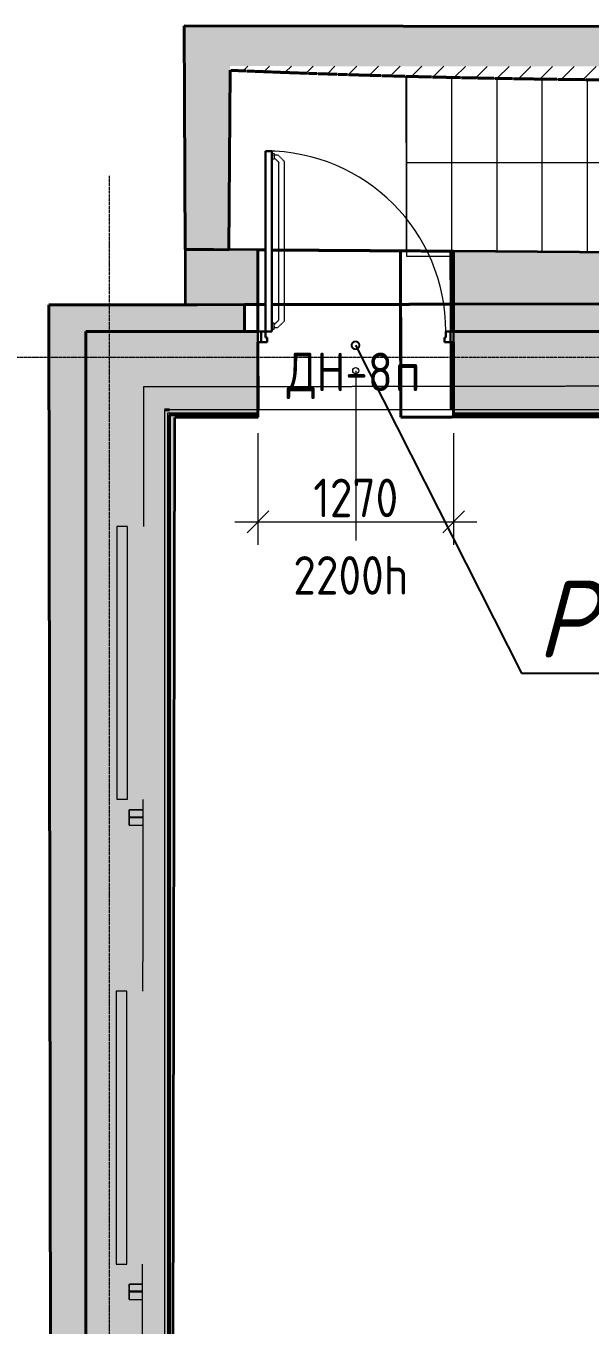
# Model space of a CAD drawing. Header units: millimetres. Extents: x 749182 to 2267578, y 70462 to 311449.
# Drawn here: x 1976262 to 1979924, y 247151 to 255578 of the extents above; entities that cross this region are included whole.
import ezdxf
from ezdxf import colors
from ezdxf.entities.mleader import LeaderData, LeaderLine
from ezdxf.math import Vec2, Vec3

# ---------------------------------------------------------------- set-up
doc = ezdxf.new("R2010")
doc.units = ezdxf.units.MM
for name, pattern in [('ADSK_Линия сетки', [25, 20, -2.5, 0, -2.5]), ('ADSK_Сверху', [4.5, 3, -1.5]), ('ADSK_Снесено', [4.5, 3, -1.5]), ('осеваяX2', [4, 2.5, -0.5, 0.5, -0.5])]:
    doc.linetypes.add(name, pattern=pattern)
doc.layers.get('Defpoints').update_dxf_attribs({"color": 255})
for name, color, linetype, lineweight in [('Витраж', 7, 'Continuous', 9), ('Двери', 7, 'Continuous', 20), ('Каркас', 7, 'Continuous', 9), ('Лестницы', 7, 'Continuous', 18), ('Марки дверей', 7, 'Continuous', 20), ('Оси', 165, 'осеваяX2', 13), ('Перекрытие', 7, 'Continuous', 18), ('Размер', 7, 'Continuous', 13), ('размеры', 7, 'Continuous', 9), ('Стены', 184, 'Continuous', 40), ('Стены внутренние', 7, 'Continuous', 18), ('Стены наружные', 7, 'Continuous', 18), ('Стены разрез', 7, 'Continuous', 35), ('Стены штриховка', 7, 'Continuous', 18), ('Стрелки вверх', 7, 'Continuous', 18)]:
    doc.layers.add(name, color=color, linetype=linetype, lineweight=lineweight)
doc.styles.add('GOST 2.304_new', font='isocpeur.ttf', dxfattribs={"width": 0.9, "oblique": 15})
doc.styles.add('GOST Common', font='GOST_Common.ttf', dxfattribs={"width": 0.9, "height": 350})
doc.styles.add('GOST Common_1', font='GOST_Common.ttf', dxfattribs={"width": 0.9, "height": 250})
doc.dimstyles.new('ADSK_Основной_2_5_мм_Округление_до_1_мм', dxfattribs={"dimscale": 304.8, "dimtxt": 251.428749, "dimasz": 0.463911, "dimexe": 0.492126, "dimexo": 0.492126, "dimgap": 0.098425, "dimtad": 1, "dimdec": 0, "dimdsep": 46, "dimtxsty": 'GOST Common_1', "dimblk1": 'OBLIQUE', "dimblk2": 'OBLIQUE', "dimsah": 1, "dimcen": 0.09, "dimdle": 0.492126, "dimazin": 2, "dimtfac": 1, "dimtdec": 4, "dimtix": 1, "dimtmove": 0, "dimatfit": 3, "dimfxl": 0, "dimtvp": 1, "dimtolj": 1, "dimtzin": 0, "dimlwd": 20, "dimlwe": 20, "dimarcsym": 0})
pattern_1 = [(0, (1958195.05, 210071.62), (406.4, 101.6), [33.528, -271.272, 33.528, -271.272, -1625.6]), (0, (1958195.05, 210071.62), (406.4, 101.6), [-609.6, 33.528, -576.072, 33.528, -271.272, -711.2]), (0, (1958195.05, 210071.62), (406.4, 101.6), [-1524, 33.528, -169.672, 33.528, -474.472]), (120, (1958347.45, 210122.42), (-291.18818, 301.15272), [33.528, -271.272, 33.528, -271.272, -1625.6]), (120, (1958347.45, 210122.42), (-291.18818, 301.15272), [-609.6, 33.528, -576.072, 33.528, -271.272, -711.2]), (120, (1958347.45, 210122.42), (-291.18818, 301.15272), [-1524, 33.528, -169.672, 33.528, -474.472]), (240, (1958398.25, 210325.62), (-115.21182, -402.75272), [33.528, -271.272, 33.528, -271.272, -1625.6]), (240, (1958398.25, 210325.62), (-115.21182, -402.75272), [-609.6, 33.528, -576.072, 33.528, -271.272, -711.2]), (240, (1958398.25, 210325.62), (-115.21182, -402.75272), [-1524, 33.528, -169.672, 33.528, -474.472])]

# ---------------------------------------------------------------- blocks, each defined once
blk = doc.blocks.new('Типовая двутавровая балка _АСТО 20-93_ Балки - 100х200мм-836994-00 План подвала')
at = {"layer": 'Каркас', "color": 253, "linetype": 'ADSK_Сверху', "true_color": 0xaaaaaa}
for p, q in [((-6151.7, 50), (-6151.7, -50)), ((-6151.7, 50), (-6061, 50)), ((-6061.2, 3), (-6151.7, 3)), ((-6061.2, -3), (-6151.7, -3)), ((-6151.7, -50), (-6061.4, -50))]:
    blk.add_line(p, q, dxfattribs=at)
at = {"layer": 'Каркас', "color": 9, "linetype": 'ADSK_Сверху', "true_color": 0xb9b9b9}
for p, q in [((-6151.7, 3.4), (-6151.7, 50)), ((-6151.7, 50), (-6061, 50)), ((-6151.7, -50), (-6151.7, -3.4)), ((-6151.7, -50), (-6061.4, -50))]:
    blk.add_line(p, q, dxfattribs=at)
at = {"layer": 'Каркас', "color": 253, "linetype": 'ADSK_Сверху', "true_color": 0xb2b2b2}
for p, q in [((-6151.7, 50), (-6151.7, 15)), ((-6151.7, 15), (-6151.7, 50)), ((-6061, 50), (-6151.7, 50)), ((-6151.7, 50), (-6061, 50)), ((-6151.7, 11.9), (-6151.7, 15)), ((-6151.7, 3), (-6151.7, 15)), ((-6151.7, 9), (-6151.7, 11.9)), ((-6151.7, 3), (-6151.7, 9)), ((-6151.7, -3), (-6151.7, 3)), ((-6151.7, -15), (-6151.7, -3)), ((-6151.7, -15), (-6151.7, -3)), ((-6151.7, -50), (-6151.7, -15)), ((-6151.7, -15), (-6151.7, -50)), ((-6151.7, -50), (-6061.4, -50)), ((-6151.7, -50), (-6061.4, -50))]:
    blk.add_line(p, q, dxfattribs=at)
blk = doc.blocks.new('Типовая двутавровая балка _АСТО 20-93_ Балки - 100х200мм-V3-00 План подвала')
at = {"layer": 'Каркас', "color": 253, "linetype": 'ADSK_Сверху', "true_color": 0xaaaaaa}
for p, q in [((-6151.7, 50), (-6151.7, -50)), ((-6151.7, 50), (-6066, 50)), ((-6066.2, 3), (-6151.7, 3)), ((-6066.2, -3), (-6151.7, -3)), ((-6151.7, -50), (-6066.4, -50))]:
    blk.add_line(p, q, dxfattribs=at)
at = {"layer": 'Каркас', "color": 9, "linetype": 'ADSK_Сверху', "true_color": 0xb9b9b9}
for p, q in [((-6151.7, 3.4), (-6151.7, 50)), ((-6151.7, 50), (-6066, 50)), ((-6151.7, -50), (-6151.7, -3.4)), ((-6151.7, -50), (-6066.4, -50))]:
    blk.add_line(p, q, dxfattribs=at)
at = {"layer": 'Каркас', "color": 253, "linetype": 'ADSK_Сверху', "true_color": 0xb2b2b2}
for p, q in [((-6151.7, 50), (-6151.7, 15)), ((-6151.7, 15), (-6151.7, 50)), ((-6066, 50), (-6151.7, 50)), ((-6151.7, 50), (-6066, 50)), ((-6151.7, 3), (-6151.7, 15)), ((-6151.7, 3), (-6151.7, 15)), ((-6151.7, -3), (-6151.7, 3)), ((-6151.7, -15), (-6151.7, -3)), ((-6151.7, -15), (-6151.7, -3)), ((-6151.7, -50), (-6151.7, -15)), ((-6151.7, -15), (-6151.7, -50)), ((-6151.7, -50), (-6066.4, -50)), ((-6151.7, -50), (-6066.4, -50))]:
    blk.add_line(p, q, dxfattribs=at)
blk = doc.blocks.new('Прямоугольный импост - 70х20_60мм-1239061-00 План подвала')
at = {"layer": 'Витраж', "color": 161, "linetype": 'ADSK_Сверху', "true_color": 0xaaaaff}
for p, q in [((18656.6, 22717.1), (18656.6, 22247.1)), ((18726.6, 22247.1), (18726.6, 22717.1)), ((18656.6, 22247.1), (18726.6, 22247.1))]:
    blk.add_line(p, q, dxfattribs=at)
blk = doc.blocks.new('Прямоугольный импост - 70х20_60мм-1441796-00 План подвала')
at = {"layer": 'Витраж', "color": 161, "linetype": 'ADSK_Сверху', "true_color": 0xaaaaff}
for p, q in [((18726.6, 24017.1), (18656.6, 24017.1)), ((18656.6, 24017.1), (18656.6, 23517.1)), ((18726.6, 23517.1), (18726.6, 24017.1))]:
    blk.add_line(p, q, dxfattribs=at)
blk = doc.blocks.new('Прямоугольный импост - 70х20_60мм-1239063-00 План подвала')
at = {"layer": 'Витраж', "color": 161, "linetype": 'ADSK_Сверху', "true_color": 0xaaaaff}
for p, q in [((18656.6, 23517.1), (18656.6, 22717.1)), ((18726.6, 22717.1), (18726.6, 23517.1))]:
    blk.add_line(p, q, dxfattribs=at)
blk = doc.blocks.new('Существующие стены подвал - Существующие стены подвал-614279-00 План подвала')
at = {"layer": 'Стены', "true_color": 0xc0c0c0}
h = blk.add_hatch(color=9, dxfattribs=at)
h.paths.add_polyline_path([(19101.1, 43698.3), (19572.1, 43699), (19570.9, 44053.5), (19179, 44055.6), (19099.6, 44055.3), (19101.1, 43699)])
h.paths.add_polyline_path([(20842.1, 43701), (25814.7, 43709), (25814.2, 44012.3), (20841.6, 44045.1), (20841.6, 44012.3)])
at = {"layer": 'Стены'}
for p, q in [((19570.9, 44053.5), (19622.7, 44053.2)), ((19570.9, 44053.5), (19572.1, 43699)), ((19622.7, 44053.2), (19570.9, 44053.5)), ((19662.7, 44052.9), (20536.6, 44047.2)), ((20536.6, 44047.2), (19662.7, 44052.9)), ((20537.1, 44047.2), (20841.6, 44045.1)), ((20825.6, 44045.3), (20537.1, 44047.2)), ((20825.7, 44012.3), (20825.6, 44045.3)), ((20826.1, 43701), (20825.7, 44012.3)), ((19486.1, 43698.9), (19572.1, 43699)), ((19622.7, 43699.1), (19572.1, 43699)), ((19572.1, 43699), (19622.7, 43699.1)), ((20498.9, 43700.5), (19662.7, 43699.2)), ((19662.7, 43699.2), (20498.9, 43700.5)), ((20842.1, 43701), (20498.9, 43700.5)), ((20498.9, 43700.5), (20826.1, 43701))]:
    blk.add_line(p, q, dxfattribs=at)
at = {"layer": 'Стены разрез'}
for p, q in [((19229.6, 44055.8), (19099.6, 44055.3)), ((19099.6, 44055.3), (19101.1, 43698.3)), ((19570.9, 44053.5), (19229.6, 44055.8)), ((19572.1, 43699), (19570.9, 44053.5)), ((25814.2, 44012.3), (20841.6, 44045.1)), ((20841.6, 44045.1), (20842.1, 43701)), ((19101.1, 43698.3), (19572.1, 43699)), ((20842.1, 43701), (25814.7, 43709))]:
    blk.add_line(p, q, dxfattribs=at)
blk = doc.blocks.new('Существующие стены 1 эт - Существующие стены 1 эт-653793-00 План подвала')
at = {"layer": 'Стены', "true_color": 0xc0c0c0, "transparency": 33554534}
h = blk.add_hatch(color=9, dxfattribs=at)
h.paths.add_polyline_path([(18455.8, 21072.6), (18455.8, 22479.3), (18215, 22479.7), (18211.8, 21073), (18230.1, 21073)])
h.paths.add_polyline_path([(31559.9, 21112.7), (31502.4, 33829.4), (31501.6, 36509.1), (31317, 36509.1), (31317, 21113.3)])
h.paths.add_polyline_path([(30775, 21553), (30775, 22089.6), (30773.8, 22089.6)])
h.paths.add_polyline_path([(18997.8, 42983.1), (18997.8, 42985.1), (18995.9, 42985.1)])
h.paths.add_polyline_path([(19000.8, 23747.9), (19000.8, 23749.9), (19032.3, 42966.8), (19574.5, 42967.7), (19574.3, 43015.1), (19572.7, 43015.1), (19572.1, 42983.1), (18997.8, 42983.1), (18997.8, 23747.9)])
h.paths.add_polyline_path([(18455.8, 23749.3), (18455.8, 43525.1), (19486.4, 43525.1), (19485.6, 43698.9), (18216.3, 43696.8), (18235.6, 30592.8), (18218.2, 23749.9), (18288.2, 23749.7)])
h.paths.add_polyline_path([(30768.8, 24198.6), (30775, 24199), (30775, 25126.6), (30766.6, 25126.5), (30768.8, 24199)])
h.paths.add_polyline_path([(30761.5, 27308.6), (30775, 27309), (30775, 28122.6), (30759.6, 28122.5), (30761.5, 27309)])
h.paths.add_polyline_path([(30754.6, 30234.6), (30775, 30235.1), (30775, 31221.7), (30752.3, 31221.6)])
h.paths.add_polyline_path([(30749.7, 33271.6), (30775, 33272), (30775, 34245.6), (30749.8, 34245.6), (30749.7, 33272)])
h.paths.add_polyline_path([(30775, 36307.6), (30775, 37274.6), (30750.1, 37274.6), (30750, 36307.6)])
h.paths.add_polyline_path([(30775, 39531.6), (30775, 40597.6), (30750.4, 40597.6), (30750.4, 39531.6), (30755.1, 39531.6)])
h.paths.add_polyline_path([(30775, 42002.6), (30775, 42983.1), (30750.7, 42983.1), (30750.7, 42002.6)])
h.paths.add_polyline_path([(20843.2, 42969.7), (29470.3, 42983.1), (20843.2, 42983.1)])
h.paths.add_polyline_path([(30775, 42983.1), (30777, 42983.1), (30777, 42985.1)])
h.paths.add_polyline_path([(31501.3, 43512.6), (31501.3, 43512.6), (31501.3, 43718), (20842.1, 43700.5), (20843.2, 43525.1), (31317, 43525.1), (31317, 43512.6)])
at = {"layer": 'Стены'}
for p, q in [((18216.3, 43696.8), (19101.1, 43698.3)), ((18235.6, 30592.8), (18216.3, 43696.8)), ((19101.1, 43698.3), (19179, 43698.4)), ((19179, 43698.4), (19486.1, 43698.9)), ((19572.1, 43699), (19486.1, 43698.9)), ((19486.1, 43698.9), (19572.1, 43699)), ((19486.1, 43698.9), (19572.1, 43699)), ((19486.1, 43698.9), (19486.4, 43525.1)), ((19486.3, 43582.7), (19486.1, 43698.9)), ((19622.7, 43699.1), (19572.1, 43699)), ((19572.1, 43699), (19622.7, 43699.1)), ((19572.1, 43699), (19622.7, 43699.1)), ((19572.1, 43699), (19622.7, 43699.1)), ((19572.1, 43699), (19572.7, 43525.1)), ((20498.9, 43700.5), (19662.7, 43699.2)), ((19662.7, 43699.2), (20498.9, 43700.5)), ((19662.7, 43699.2), (20498.9, 43700.5)), ((19662.7, 43699.2), (20498.9, 43700.5)), ((20826.1, 43701), (20498.9, 43700.5)), ((20498.9, 43700.5), (20826.1, 43701)), ((20498.9, 43700.5), (20826.1, 43701)), ((20498.9, 43700.5), (20842.1, 43701)), ((20499.5, 43534.6), (20498.9, 43700.5)), ((20501.3, 42969.1), (20498.9, 43700.5)), ((20826.4, 43525.1), (20826.1, 43701)), ((20826.1, 43701), (20826.4, 43525.1)), ((20826.1, 43701), (20842.1, 43701)), ((20842.1, 43701), (26567.7, 43710.2)), ((20842.4, 43525.1), (20842.1, 43701)), ((19486.4, 43525.1), (19486.3, 43582.7)), ((20501.2, 43015.1), (20499.5, 43534.6)), ((19572.9, 43455.1), (19574.3, 43015.1)), ((20827.2, 43015.1), (20826.5, 43455.1)), ((20826.5, 43455.1), (20827.2, 43015.1)), ((20842.7, 43335.3), (20842.5, 43455.1)), ((20843.2, 42969.7), (20843.2, 42983.1)), ((20843.2, 42969.7), (20501.3, 42969.1))]:
    blk.add_line(p, q, dxfattribs=at)
at = {"layer": 'Стены разрез'}
for p, q in [((19572.1, 43699), (18216.3, 43696.8)), ((18216.3, 43696.8), (18235.6, 30592.8)), ((19572.7, 43525.1), (19572.1, 43699)), ((31501.3, 43718), (20842.1, 43701)), ((20842.1, 43701), (20842.4, 43525.1)), ((19574.5, 42967.7), (19572.9, 43455.1)), ((20842.5, 43455.1), (20843.2, 42969.7)), ((20843.2, 42969.7), (30750.7, 42985.1)), ((19000.8, 23747.9), (19032.3, 42966.8)), ((19032.3, 42966.8), (19574.5, 42967.7))]:
    blk.add_line(p, q, dxfattribs=at)
blk = doc.blocks.new('Новые проёмы подвал - Новые проёмы подвал-999150-00 План подвала')
at = {"layer": 'Стены', "color": 0, "linetype": 'ADSK_Снесено'}
for p, q in [((19572.1, 43699), (19570.9, 44053.5)), ((19570.9, 44053.5), (19622.7, 44053.2)), ((19570.9, 44053.5), (19622.7, 44053.2)), ((19662.7, 44052.9), (20536.6, 44047.2)), ((19662.7, 44052.9), (20497.8, 44047.4)), ((20498.9, 43700.5), (20497.8, 44047.4)), ((20537.1, 44047.2), (20841.6, 44045.1)), ((19622.7, 43699.1), (19572.1, 43699)), ((19622.7, 43699.1), (19572.1, 43699)), ((20498.9, 43700.5), (19662.7, 43699.2)), ((20498.9, 43700.5), (19662.7, 43699.2)), ((20498.9, 43700.5), (20842.1, 43701)), ((20842.1, 43701), (20498.9, 43700.5)), ((20501.3, 42969.1), (20498.9, 43700.5)), ((20842.1, 43701), (20842.4, 43525.1)), ((20842.5, 43455.1), (20842.7, 43335.3)), ((20843.2, 42983.1), (20843.2, 42969.7)), ((20843.2, 42969.7), (20501.3, 42969.1))]:
    blk.add_line(p, q, dxfattribs=at)
at = {"layer": 'Стены разрез', "color": 0, "linetype": 'ADSK_Снесено'}
for p, q in [((20537.1, 44047.2), (20497.8, 44047.4)), ((20497.8, 44047.4), (20498.9, 43700.5)), ((20841.6, 44045.1), (20537.1, 44047.2)), ((20842.1, 43701), (20841.6, 44045.1)), ((20842.1, 43701), (20498.9, 43700.5)), ((20498.9, 43700.5), (20842.1, 43701)), ((20498.9, 43700.5), (20501.3, 42969.1)), ((20842.4, 43525.1), (20842.1, 43701)), ((20843.2, 42969.7), (20842.5, 43455.1)), ((20501.3, 42969.1), (20843.2, 42969.7))]:
    blk.add_line(p, q, dxfattribs=at)
blk = doc.blocks.new('AC_Дверь_Однопольная_Стальная - ДН-8п 1270х2200h-1983116-00 План подвала')
at = {"layer": 'Двери', "color": 5, "linetype": 'Continuous', "lineweight": 30, "true_color": 0x0000ff}
for p, q in [((-585, 1425), (-545, 1425)), ((-585, 255), (-585, 1425)), ((-545, 1425), (-545, 255)), ((-635, 255), (-615, 255)), ((-635, 185), (-635, 255)), ((-615, 255), (-585, 255)), ((-615, 185), (-615, 255)), ((-615, 255), (-615, 185)), ((-545, 255), (-585, 255)), ((-585, 255), (-585, 215)), ((585, 255), (615, 255)), ((585, 215), (585, 255)), ((615, 255), (615, 185)), ((615, 255), (635, 255)), ((615, 185), (615, 255)), ((635, 255), (635, 185)), ((-615, 185), (-635, 185)), ((-575, 185), (-615, 185)), ((-585, 215), (-575, 215)), ((-575, 215), (-575, 185)), ((575, 215), (585, 215)), ((575, 185), (575, 215)), ((615, 185), (575, 185)), ((635, 185), (615, 185))]:
    blk.add_line(p, q, dxfattribs=at)
at = {"layer": 'Двери', "color": 5, "linetype": 'ADSK_Сверху', "lineweight": 9, "true_color": 0x0000ff}
for p, q in [((-545, 1410), (-529, 1410)), ((-529, 1371.5), (-545, 1371.5)), ((-529, 1410), (-529, 1371.5)), ((-529, 1390.8), (-529, 1399.5)), ((-529, 1399.5), (-505.3, 1399.5)), ((-529, 1380.7), (-498.9, 1350.6)), ((-505.3, 1399.5), (-462.5, 1356.7)), ((-498.9, 329.4), (-498.9, 1350.6)), ((-462.5, 323.4), (-462.5, 1356.7)), ((-529, 308.5), (-545, 308.5)), ((-545, 270), (-529, 270)), ((-529, 299.3), (-498.9, 329.4)), ((-529, 270), (-529, 308.5)), ((-529, 289.3), (-529, 280.6)), ((-529, 280.6), (-505.3, 280.6)), ((-505.3, 280.6), (-462.5, 323.4))]:
    blk.add_line(p, q, dxfattribs=at)
at = {"layer": 'Двери', "color": 5, "linetype": 'Continuous', "true_color": 0x0000ff}
blk.add_arc((-585, 255), 1170, 0, 90, dxfattribs=at)
blk = doc.blocks.new('ADSK_Марка_Дверь - Типоразмер_ADSK_Марка-58376-00 План подвала')
at = {"layer": 'Марки дверей', "lineweight": 9}
blk.add_circle((0, 0), 0.2, dxfattribs=at)
blk = doc.blocks.new('_Oblique')
at = {"color": 0, "linetype": 'ByBlock', "lineweight": -2}
blk.add_line((-0.5, -0.5), (0.5, 0.5), dxfattribs=at)
blk = doc.blocks.new('*D1851')
at = {"layer": 'Defpoints', "color": 0, "lineweight": 20, "transparency": 16777216}
for p in [(1977767.7, 253086.7), (1979037.7, 253086.7), (1979037.7, 252361.3)]:
    blk.add_point(p, dxfattribs=at)
at = {"layer": 'размеры', "color": 0, "lineweight": 20, "transparency": 16777216}
for p, q in [((1977767.7, 252936.7), (1977767.7, 252211.3)), ((1979037.7, 252936.7), (1979037.7, 252211.3)), ((1977617.7, 252361.3), (1979187.7, 252361.3))]:
    blk.add_line(p, q, dxfattribs=at)
at = {"layer": 'размеры', "color": 0, "lineweight": 20, "transparency": 16777216, "xscale": 141.4, "yscale": 141.4, "zscale": 141.4, "rotation": 180}
blk.add_blockref('_Oblique', (1977767.7, 252361.3), dxfattribs=at)
at = {"layer": 'размеры', "color": 0, "lineweight": 20, "transparency": 16777216, "xscale": 141.4, "yscale": 141.4, "zscale": 141.4}
blk.add_blockref('_Oblique', (1979037.7, 252361.3), dxfattribs=at)
at = {"layer": 'размеры', "color": 0, "lineweight": 20, "transparency": 16777216, "insert": (1978402.7, 252516.3), "char_height": 250, "width": 726.16, "attachment_point": 5, "style": 'GOST Common_1'}
blk.add_mtext('\\A1;1270', dxfattribs=at)
blk = doc.blocks.new('_DotSmall')
at = {"color": 0, "linetype": 'ByBlock', "lineweight": 35, "const_width": 0.5}
blk.add_lwpolyline([(-0.0625, 0, 1), (0.0625, 0, 1)], format="xyb", close=True, dxfattribs=at)

msp = doc.modelspace()

# ---------------------------------------------------------------- hatches: boundary and pattern name
at = {"layer": 'Стены внутренние', "lineweight": 9}
h = msp.add_hatch(dxfattribs=at)
h.set_pattern_fill('FP_2', color=0, style=0, pattern_type=2)
h.set_pattern_definition(pattern_1)
h.paths.add_polyline_path([(1977180.8814, 231143.2348), (1977180.8814, 232549.564), (1977160.8814, 232549.5313), (1977160.8814, 231143.2702), (1977176.4602, 231143.2426)])
h.paths.add_polyline_path([(1977180.8814, 233819.5681), (1977180.8814, 253086.7432), (1977160.8814, 253086.7432), (1977160.8814, 233819.6188)])
h = msp.add_hatch(dxfattribs=at)
h.set_pattern_fill('FP_2', color=0, style=0, pattern_type=2)
h.set_pattern_definition(pattern_1)
h.paths.add_polyline_path([(1979038.2894, 253066.7432), (1989002.062, 253066.7432), (1989002.062, 253086.7432), (1979037.7181, 253086.7432), (1979038.2496, 253066.7432)])
h.paths.add_polyline_path([(1977192.8814, 253066.7432), (1977767.7181, 253066.7432), (1977767.1489, 253086.7432), (1977180.8814, 253086.7432), (1977180.8814, 253066.7432), (1977190.8814, 253066.7432)])
at = {"layer": 'Стены наружные'}
for points in [[(1977294.632, 254126.8662), (1977554.6298, 254127.9415), (1977548.6343, 255577.6936), (1977288.631, 255577.9611)], [(1984129.7682, 255310.9244), (1984129.7722, 255310.9328), (1984129.9059, 255570.9242), (1977548.6343, 255577.6936), (1977549.7096, 255317.6924), (1984129.5847, 255310.9244)], [(1977579.1316, 254126.3841), (1977586.8928, 255317.6539), (1977549.7097, 255317.6539), (1977554.6298, 254127.9415), (1977529.1327, 254126.7141), (1977579.0717, 254126.3845)]]:
    msp.add_hatch(color=0, dxfattribs=at).paths.add_polyline_path(points)
at = {"layer": 'Стены наружные', "linetype": 'ADSK_Снесено', "lineweight": 9}
h = msp.add_hatch(dxfattribs=at)
h.set_pattern_fill('FP_1', color=0, style=0, pattern_type=2)
h.set_pattern_definition([(45, (1958195.05, 210071.62), (-70.71068, 70.71068), [])])
h.paths.add_polyline_path([(1980391.0139, 255226.1371), (1981364.785, 255229.1256), (1982260.9053, 255242.8158), (1983195.5408, 255268.9824), (1984129.7682, 255307.0288), (1984129.5847, 255310.9244), (1977587.0755, 255317.6539), (1977587.0755, 255290.2549), (1978590.9856, 255255.4102), (1979456.0603, 255235.6278), (1980224.5847, 255227.8265)])
h.paths.add_polyline_path([(1981516.7015, 255233.6119), (1980273.0521, 255234.8911), (1980273.0932, 255274.8911), (1981498.0402, 255273.6311), (1981512.4097, 255242.8158)])
h.paths.add_polyline_path([(1980250.991, 255234.9138), (1979962.6182, 255235.2104), (1979962.6593, 255275.2104), (1980251.0322, 255274.9138), (1980251.0108, 255254.1568)])
at = {"layer": 'Стены наружные'}
h = msp.add_hatch(color=0, dxfattribs=at)
h.paths.add_polyline_path([(1977682.2622, 253086.7432), (1977767.7181, 253086.7432), (1977767.1489, 253596.7432), (1976650.8814, 253596.7432), (1976650.8814, 253086.7432), (1977681.1942, 253086.7432)])
h.paths.add_polyline_path([(1988945.7219, 253086.7432), (1989002.062, 253086.7432), (1989002.062, 253596.7432), (1979037.7181, 253596.7432), (1979038.2183, 253086.7432), (1988776.0865, 253086.7432)])
h = msp.add_hatch(color=0, dxfattribs=at)
h.paths.add_polyline_path([(1976650.8814, 230480.2478), (1977160.8814, 230724.0895), (1977160.8814, 232549.6147), (1976650.8814, 232550.9079), (1976650.8814, 230996.2243)])
h.paths.add_polyline_path([(1977160.8814, 233819.6188), (1977160.8814, 253086.7432), (1976650.8814, 253086.7432), (1976650.8814, 233820.9119)])

# ---------------------------------------------------------------- linework, layer by layer
at = {"layer": 'Лестницы', "color": 0, "linetype": 'ADSK_Снесено'}
for p, q in [((1978731.6654, 255252.1931), (1978731.6654, 254118.7774)), ((1978731.6654, 255252.1931), (1978731.6654, 254118.7774)), ((1979024.8654, 255245.4883), (1979024.8654, 254116.8423)), ((1979024.8654, 255245.4883), (1979024.8654, 254116.8423)), ((1979318.0654, 255238.7834), (1979318.0654, 254114.9071)), ((1979318.0654, 255238.7834), (1979318.0654, 254114.9071)), ((1979611.2654, 255234.0523), (1979611.2654, 254112.972)), ((1979611.2654, 255234.0523), (1979611.2654, 254112.972)), ((1979904.4654, 255231.076), (1979904.4654, 254111.0369)), ((1979904.4654, 255231.076), (1979904.4654, 254111.0369)), ((1978731.6654, 254118.7774), (1978731.6654, 254083.9451)), ((1978731.6654, 254118.7774), (1978731.6654, 254083.9451)), ((1978731.6654, 254083.9451), (1979024.8654, 254083.9451)), ((1979024.8654, 254116.8423), (1979024.8654, 254083.9451)), ((1979024.8654, 254116.8423), (1979024.8654, 254083.9451)), ((1979024.8654, 254083.9451), (1979036.6606, 254083.9451))]:
    msp.add_line(p, q, dxfattribs=at)
at = {"layer": 'Марки дверей', "color": 0}
msp.add_line((1978402.7181, 253341.7432), (1978402.2607, 252239.3292), dxfattribs=at)
at = {"layer": 'Оси', "linetype": 'ADSK_Линия сетки'}
for p, q in [((1976804.9564, 214656.6284), (1976804.9564, 254606.4029)), ((1947108.8213, 253428.4045), (2015336.7643, 253428.4045))]:
    msp.add_line(p, q, dxfattribs=at)
at = {"layer": 'Перекрытие', "linetype": 'ADSK_Снесено'}
msp.add_line((1978732.1303, 254118.7743), (1978730.3231, 255251.1916), dxfattribs=at)
at = {"layer": 'Перекрытие', "linetype": 'ADSK_Сверху'}
for p, q in [((1977027.6638, 253238.1266), (1989145.4862, 253257.0555)), ((1977026.1801, 252331.801), (1977027.6638, 253238.1266)), ((1977021.2427, 249315.7845), (1977023.2825, 250561.801)), ((1977016.2612, 246272.7715), (1977018.3452, 247545.7845))]:
    msp.add_line(p, q, dxfattribs=at)
at = {"layer": 'Перекрытие'}
msp.add_line((1979037.7181, 253086.7432), (1977767.7181, 253086.7432), dxfattribs=at)
at = {"layer": 'Перекрытие', "color": 0, "linetype": 'ADSK_Снесено'}
for start, end in [(267.597369084, 268.25009841), (268.380086262, 268.488687127)]:
    msp.add_arc((1980670.0417, 328771.3205), 73545.7127, start, end, dxfattribs=at)
at = {"layer": 'Стены внутренние', "color": 0}
for p, q in [((1977160.8814, 253086.7432), (1977160.8814, 233819.6188)), ((1989002.062, 253086.7432), (1979037.7181, 253086.7432))]:
    msp.add_line(p, q, dxfattribs=at)
at = {"layer": 'Стены внутренние', "color": 0, "lineweight": 40}
for p, q in [((1977192.8814, 253086.7432), (1977180.8814, 253086.7432)), ((1977767.7181, 253054.7432), (1977767.7181, 253086.7432)), ((1979037.7181, 253086.7432), (1979037.7181, 253054.7432)), ((1977192.8814, 233819.5377), (1977192.8814, 253054.7432)), ((1977192.8814, 253054.7432), (1977767.7181, 253054.7432)), ((1979037.7181, 253054.7432), (1988970.062, 253054.7432))]:
    msp.add_line(p, q, dxfattribs=at)
at = {"layer": 'Стены наружные', "color": 0, "lineweight": 40}
for p, q in [((1977288.631, 255577.9611), (1977294.632, 254126.8662)), ((1984130.0396, 255570.924), (1977288.631, 255577.9611)), ((1977579.1316, 254126.3807), (1977586.8928, 255290.2614)), ((1977294.632, 254126.8662), (1977479.1377, 254127.6293)), ((1977479.1377, 254127.6293), (1977479.1338, 254127.0475)), ((1977479.1338, 254127.0475), (1977579.1316, 254126.3807)), ((1977767.7181, 253596.7432), (1976650.8814, 253596.7432)), ((1976650.8814, 253596.7432), (1976650.8814, 233820.9119)), ((1989512.062, 253596.7432), (1979037.7181, 253596.7432)), ((1977767.7181, 253086.7432), (1977767.7181, 253526.7432)), ((1979037.7181, 253526.7432), (1979037.7181, 253086.7432)), ((1977160.8814, 253086.7432), (1977180.8814, 253086.7432))]:
    msp.add_line(p, q, dxfattribs=at)
at = {"layer": 'Стены наружные', "color": 0, "linetype": 'ADSK_Снесено', "lineweight": 40}
msp.add_arc((1980670.0417, 328771.3205), 73545.7127, 267.597369084, 272.696294594, dxfattribs=at)
at = {"layer": 'Стены штриховка', "color": 0}
for p, q in [((1977767.7181, 253086.7432), (1977192.8814, 253086.7432)), ((1977180.8814, 253066.7432), (1977180.8814, 233819.5681)), ((1977767.7181, 253066.7432), (1977180.8814, 253066.7432)), ((1977190.8814, 253056.7432), (1977190.8814, 233819.5428)), ((1977767.7181, 253056.7432), (1977190.8814, 253056.7432)), ((1988982.062, 253066.7432), (1979037.7181, 253066.7432)), ((1988972.062, 253056.7432), (1979037.7181, 253056.7432))]:
    msp.add_line(p, q, dxfattribs=at)
at = {"layer": 'Стрелки вверх', "color": 0}
for p, q in [((1978731.6654, 254692.6451), (1979024.8654, 254692.6451)), ((1979024.8654, 254692.6451), (1979318.0654, 254692.6451)), ((1979318.0654, 254692.6451), (1979611.2654, 254692.6451)), ((1979611.2654, 254692.6451), (1979904.4654, 254692.6451)), ((1979904.4654, 254692.6451), (1980190.8654, 254692.6451))]:
    msp.add_line(p, q, dxfattribs=at)

# ---------------------------------------------------------------- block references
at = {"layer": 'Витраж', "color": 0, "linetype": 'ADSK_Сверху'}
for name, p in [('Прямоугольный импост - 70х20_60мм-1441796-00 План подвала', (1958195.0775, 228314.7307)), ('Прямоугольный импост - 70х20_60мм-1239063-00 План подвала', (1958195.0775, 228314.7307)), ('Прямоугольный импост - 70х20_60мм-1239061-00 План подвала', (1958195.0775, 228314.7307)), ('Прямоугольный импост - 70х20_60мм-1441796-00 План подвала', (1958190.1402, 225298.7142)), ('Прямоугольный импост - 70х20_60мм-1239063-00 План подвала', (1958190.1402, 225298.7142)), ('Прямоугольный импост - 70х20_60мм-1239061-00 План подвала', (1958190.1402, 225298.7142))]:
    msp.add_blockref(name, p, dxfattribs=at)
at = {"layer": 'Двери', "color": 0, "linetype": 'ADSK_Сверху', "lineweight": 9}
msp.add_blockref('AC_Дверь_Однопольная_Стальная - ДН-8п 1270х2200h-1983116-00 План подвала', (1978402.7181, 253341.7432), dxfattribs=at)
at = {"layer": 'Каркас', "color": 0, "linetype": 'ADSK_Сверху', "rotation": 0.1151494702578507}
for name, p in [('Типовая двутавровая балка _АСТО 20-93_ Балки - 100х200мм-836994-00 План подвала', (1983084.2711, 250455.5195)), ('Типовая двутавровая балка _АСТО 20-93_ Балки - 100х200мм-V3-00 План подвала', (1983084.2711, 247378.9157))]:
    msp.add_blockref(name, p, dxfattribs=at)
at = {"layer": 'Марки дверей', "color": 0, "xscale": 99.99999999999993, "yscale": 99.99999999999993, "zscale": 99.99999999999993}
msp.add_blockref('ADSK_Марка_Дверь - Типоразмер_ADSK_Марка-58376-00 План подвала', (1978402.7181, 253341.7432), dxfattribs=at)
at = {"layer": 'Стены'}
msp.add_blockref('Существующие стены подвал - Существующие стены подвал-614279-00 План подвала', (1958195.046, 210071.6162), dxfattribs=at)
at = {"layer": 'Стены', "color": 0, "linetype": 'ADSK_Снесено'}
msp.add_blockref('Новые проёмы подвал - Новые проёмы подвал-999150-00 План подвала', (1958195.046, 210071.6162), dxfattribs=at)
at = {"layer": 'Стены', "color": 0}
msp.add_blockref('Существующие стены 1 эт - Существующие стены 1 эт-653793-00 План подвала', (1958195.046, 210071.6162), dxfattribs=at)

# ---------------------------------------------------------------- texts
at = {"layer": 'Марки дверей', "color": 0, "lineweight": 9, "char_height": 250, "attachment_point": 1, "style": 'GOST Common'}
for s, insert, width in [('ДН', (1977953.8888, 253458.7563), 461.772), ('-8', (1978334.8888, 253458.7563), 389.620125), ('\\fGOST Common|b0|i0|c204|p34|;\\W.9;п', (1978656.3576, 253458.7563), 194.810062), ('2200h', (1977997.2607, 252138.7563), 974.050312)]:
    msp.add_mtext(s, dxfattribs=dict(at, insert=insert, width=width))

# ---------------------------------------------------------------- dimensions: what is measured, and where the dimension line sits
at = {"layer": 'размеры', "color": 0, "lineweight": 20}
dim = msp.add_linear_dim(base=(1979037.7181, 252361.3372), p1=(1977767.7181, 253086.7432), p2=(1979037.7181, 253086.7432), dimstyle='ADSK_Основной_2_5_мм_Округление_до_1_мм', override={"dimpost": '<>', "dimfxl": 1270}, dxfattribs=at)
dim.commit()
dim.dimension.update_dxf_attribs({"geometry": '*D1851', "text_midpoint": (1978402.7181, 252516.3372)})

# ---------------------------------------------------------------- leaders
at = {"layer": 'Размер', "color": 0, "ltscale": 20}
ml = msp.add_multileader_mtext('Standard', dxfattribs=at)
ml.set_content('\\A1;РМ-4', style='GOST 2.304_new')
ml.set_leader_properties()
ml.set_arrow_properties(name='DOTSMALL')
ml.build(insert=Vec2(0, 0))
ml.multileader.update_dxf_attribs({"text_left_attachment_type": 6, "text_right_attachment_type": 6, "dogleg_length": 1, "arrow_head_size": 100})
ctx = ml.context
ctx.base_point, ctx.char_height, ctx.arrow_head_size, ctx.landing_gap_size, ctx.plane_origin = Vec3(1979498.342, 251379.1369), 500, 100, 0, Vec3(1959377.6808, 398359.7662)
ctx.left_attachment, ctx.right_attachment, ctx.text_align_type = 6, 6, 1
notes = []
notes.append((ctx, [(1, (1, 1, 0), (1979478.342, 251379.1369), (1, 0), 20, [(0, [(1978400.9183, 253506.2691)], 0, [])])]))
ctx.mtext.insert, ctx.mtext.rotation, ctx.mtext.width, ctx.mtext.alignment, ctx.mtext.flow_direction = Vec3(1980307.3166, 251979.1369), 6.283185307, 1286.674802, 2, 5
for ctx, leaders in notes:
    for number, flags, end, landing, length, lines in leaders:
        leader = LeaderData()
        leader.index, (leader.has_last_leader_line, leader.has_dogleg_vector, leader.attachment_direction) = number, flags
        leader.last_leader_point, leader.dogleg_vector, leader.dogleg_length = Vec3(end), Vec3(landing), length
        for number, points, colour, breaks in lines:
            line = LeaderLine()
            line.index, line.vertices, line.color, line.breaks = number, Vec3.list(points), colors.encode_raw_color(colour), breaks
            leader.lines.append(line)
        ctx.leaders.append(leader)

doc.saveas('drawing.dxf')
